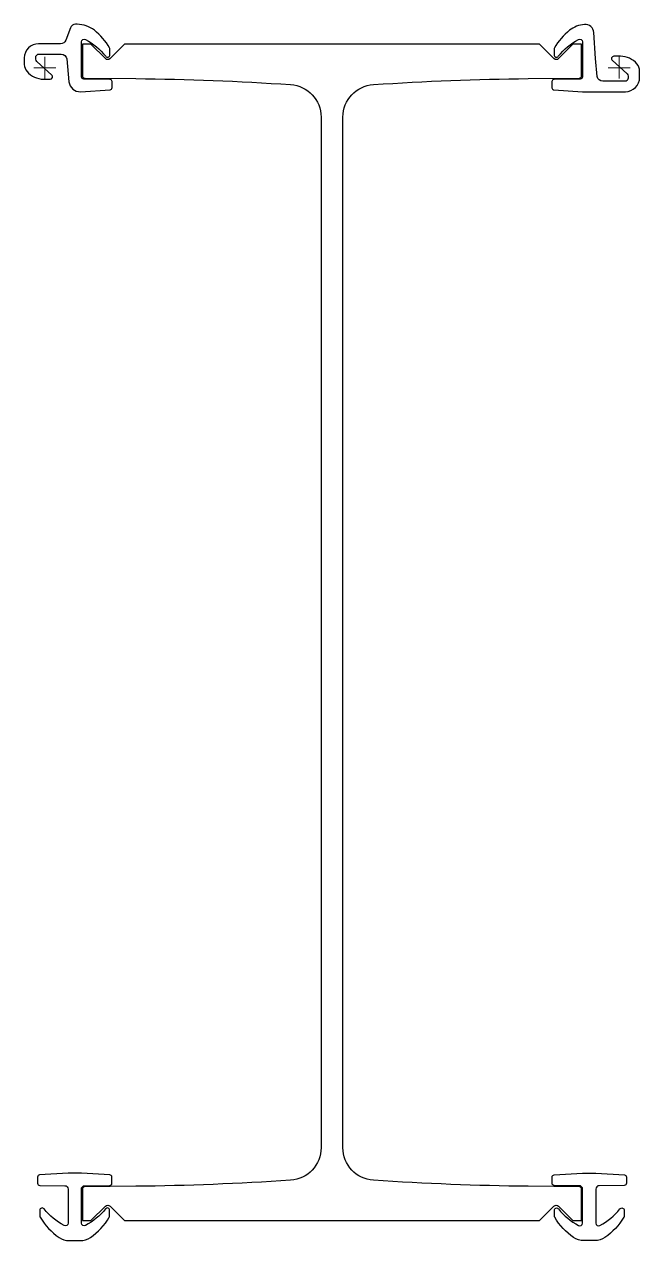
# Model space of a CAD drawing. Header units: millimetres. Extents: x -19 to 546, y -1076 to 40.
import ezdxf

# ---------------------------------------------------------------- set-up
doc = ezdxf.new("R2010")
doc.units = ezdxf.units.MM
doc.layers.get('0').update_dxf_attribs({"lineweight": 25})
doc.layers.add('ref', color=252, linetype='Continuous', lineweight=5)

msp = doc.modelspace()

# ---------------------------------------------------------------- linework, layer by layer
at = {"elevation": 0}
for points in [[(61.7, -12.8, 0.411079), (59.8, -10.8), (35.7, -10.5, -0.411079), (33.7, -8.5), (33.7, 23.8, -0.567914), (37.4, 26, -0.101503), (55.9, 10.5, 0.710366), (59.7, 11.8), (59.7, 17.2, 0.135195), (59.5, 18.2, 0.089428), (45.5, 34.3, 0.17076), (29.8, 39.8), (28.2, 39.8, 0.311359), (23.5, 36.6), (19.2, 25.2, -0.311359), (14.5, 22), (-5.8, 22, 0.414214), (-18.8, 9), (-18.8, 3, 0.17875), (-16.3, -3.5, 0.219232), (-1.2, -10.5), (5.1, -10.5, 0.687281), (6.5, -6.8), (-7.3, 5.6, -0.212557), (-8.3, 7.9), (-8.3, 9.5, -0.414214), (-5.3, 12.5), (15.1, 12.5, -0.385273), (20.1, 8), (22.2, -13, 0.402787), (32.8, -22), (59.9, -20.3, 0.396562), (61.7, -18.3)], [(545.7, -3, 0.17875), (543.3, 3.5, 0.219232), (528.2, 10.5), (521.9, 10.5, 0.687281), (520.5, 6.8), (534.3, -5.6, -0.212557), (535.2, -7.9), (535.2, -9.5, -0.414214), (532.2, -12.5), (511.9, -12.5, -0.385273), (506.9, -8), (505.2, 8.4), (503.7, 32.2, 0.41996), (495.1, 39.7, 0.149445), (481.5, 34.3, 0.089428), (467.5, 18.2, 0.135195), (467.2, 17.2), (467.2, 11.8, 0.710366), (471.1, 10.5, -0.101503), (489.6, 26, -0.567914), (493.2, 23.8), (493.2, -8.5, -0.411079), (491.3, -10.5), (467.2, -10.8, 0.411079), (465.2, -12.8), (465.2, -18.4, 0.396562), (467.1, -20.4), (493.2, -22), (532.7, -22, 0.414214), (545.7, -9)], [(55.6, 8.3), (42.4, 21.5), (34.5, 21.5), (34.5, -7.5, 0.492187), (37, -9.5, -0.010245), (37, -9.5), (83.5, -10, -0.014216), (225.5, -15.5, -0.394764), (253.5, -45.4), (253.5, -991, -0.394764), (225.5, -1020.9, -0.014216), (83.5, -1026.4), (36.5, -1026.9, 0.411288), (34.5, -1028.9), (34.5, -1057.9), (42.4, -1057.9), (55.6, -1044.7, -0.414214), (59.9, -1044.7), (73, -1057.9), (454, -1057.9), (467.1, -1044.7, -0.414214), (471.4, -1044.7), (484.5, -1057.9), (492.5, -1057.9), (492.5, -1028.9, 0.411288), (490.5, -1026.9), (443.5, -1026.4, -0.014216), (301.5, -1020.9, -0.394764), (273.5, -991), (273.5, -45.4, -0.394764), (301.5, -15.5, -0.014216), (443.5, -10), (490.5, -9.5, 0.411288), (492.5, -7.5), (492.5, 21.5), (484.5, 21.5), (471.4, 8.3, -0.414214), (467.1, 8.3), (454, 21.5), (73, 21.5), (59.9, 8.3, -0.414214)]]:
    msp.add_lwpolyline(points, format="xyb", close=True, dxfattribs=at)
for points in [[(59.5, -1053.8), (59.5, -1048.4, 0.710336), (55.7, -1047.1, -0.101014), (37.3, -1062.5, -0.56798), (33.6, -1060.3), (33.6, -1028.9, -0.411198), (36.6, -1025.9), (59.6, -1025.6, 0.411533), (61.6, -1023.6), (61.6, -1018, 0.397192), (59.7, -1016), (33.6, -1014.5), (21.4, -1014.5), (-4.7, -1016, 0.397192), (-6.6, -1018), (-6.6, -1023.6, 0.411533), (-4.6, -1025.6), (18.4, -1025.9, -0.411198), (21.4, -1028.9), (21.4, -1060.3, -0.56829), (17.7, -1062.5, -0.100981), (-0.7, -1047.1, 0.710994), (-4.5, -1048.4), (-4.5, -1053.8, 0.135197), (-4.2, -1054.8, 0.107707), (13.2, -1073.5, 0.152295), (22.4, -1076.3), (32.6, -1076.3, 0.152295), (41.8, -1073.5, 0.107707), (59.2, -1054.8, 0.135197)], [(505.6, -1014.5), (531.7, -1016, -0.397192), (533.6, -1018), (533.6, -1023.6, -0.411533), (531.6, -1025.6), (508.6, -1025.9, 0.411198), (505.6, -1028.9), (505.6, -1060.3, 0.56798), (509.3, -1062.5, 0.101014), (527.7, -1047.1, -0.710336), (531.5, -1048.4), (531.5, -1053.8, -0.135197), (531.2, -1054.8, -0.107707), (513.8, -1073.5, -0.152295), (504.6, -1076.3), (494.4, -1076.3, -0.152295), (485.2, -1073.5, -0.107707), (467.8, -1054.8, -0.135197), (467.5, -1053.8), (467.5, -1048.4, -0.710994), (471.3, -1047.1, 0.100981), (489.7, -1062.5, 0.56829), (493.4, -1060.3), (493.4, -1028.9, 0.411198), (490.4, -1025.9), (467.4, -1025.6, -0.411533), (465.4, -1023.6), (465.4, -1018, -0.397192), (467.3, -1016), (493.4, -1014.5)]]:
    msp.add_lwpolyline(points, format="xyb", close=True)
at = {"layer": 'ref'}
for p, q in [((10, 0), (-10, 0)), ((0, -10), (0, 10)), ((517, 0), (537, 0)), ((527, 10), (527, -10))]:
    msp.add_line(p, q, dxfattribs=at)

doc.saveas('drawing.dxf')
